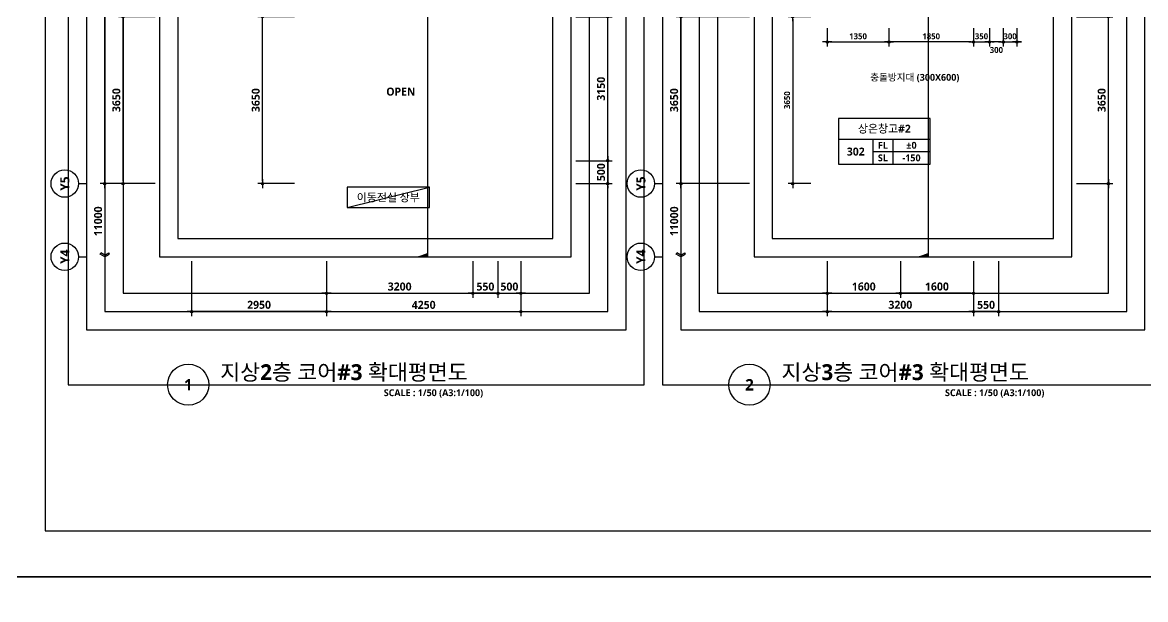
# Model space of a CAD drawing. Header units: millimetres. Extents: x -12482 to 126000, y 0 to 220200.
# Drawn here: x 42500 to 67062, y 58900 to 71525 of the extents above; entities that cross this region are included whole.
import ezdxf
from ezdxf.enums import TextEntityAlignment as Align

# ---------------------------------------------------------------- set-up
doc = ezdxf.new("R2010")
doc.units = ezdxf.units.MM
doc.header["$LTSCALE"] = 60
doc.linetypes.add('CEN', pattern=[62, 60, -1, 0, -1])
doc.layers.get('Defpoints').update_dxf_attribs({"color": 153})
for name, color, linetype in [('A-ANNO-DIM', 4, 'Continuous'), ('A-ANNO-GRA1', 7, 'Continuous'), ('A-ANNO-LEAD', 4, 'Continuous'), ('A-ANNO-TEXT1', 7, 'Continuous'), ('A-ANNO-TEXT2', 3, 'Continuous'), ('A-ANNO-TITL', 7, 'Continuous'), ('A-ST-AXIS-BUB', 7, 'Continuous'), ('A-ST-AXIS-DIM', 7, 'Continuous'), ('AA-MKXX', 3, 'Continuous'), ('AA-XXXX-TXT1', 2, 'Continuous')]:
    doc.layers.add(name, color=color, linetype=linetype)
for name, color, linetype, plot in [('Defpoint', 161, 'Continuous', False), ('G(그리드1)', 185, 'Continuous', False), ('G(그리드2)', 235, 'Continuous', False)]:
    doc.layers.add(name, color=color, linetype=linetype, plot=plot)
doc.styles.add('2020음성 1차', font='NanumGothicBold.ttf')
doc.styles.add('SH_나눔', font='')
doc.styles.add('SH_진천_나눔', font='')
doc.styles.get('SH_나눔').set_extended_font_data('NanumGothic', bold=True)
doc.styles.get('SH_진천_나눔').set_extended_font_data('NanumGothic', bold=True)
doc.dimstyles.new('SHP 50', dxfattribs={"dimscale": 50, "dimtxt": 3.5, "dimasz": 1, "dimexe": 2, "dimexo": 2, "dimgap": 1, "dimtad": 1, "dimdec": 0, "dimzin": 0, "dimdsep": 46, "dimtxsty": 'SH_진천_나눔', "dimblk": 'DIMDOT', "dimcen": 0.09, "dimclrd": 256, "dimclre": 256, "dimclrt": 3, "dimadec": 0, "dimazin": 1, "dimtfac": 1, "dimtdec": 0, "dimtix": 1, "dimtmove": 2, "dimatfit": 0, "dimldrblk": 'DIMDOT', "dimfxl": 1, "dimtolj": 1, "dimtzin": 0, "dimlwd": -1, "dimlwe": -1, "dimarcsym": 0})
doc.dimstyles.new('SHP 50내부', dxfattribs={"dimscale": 50, "dimtxt": 2.6, "dimasz": 1, "dimexe": 2, "dimexo": 2, "dimgap": 1, "dimtad": 1, "dimdec": 0, "dimzin": 0, "dimdsep": 46, "dimtxsty": '2020음성 1차', "dimblk": 'DIMDOT', "dimcen": 0.09, "dimclrd": 256, "dimclre": 256, "dimclrt": 3, "dimadec": 0, "dimazin": 1, "dimtfac": 1, "dimtdec": 0, "dimtix": 1, "dimtmove": 2, "dimatfit": 0, "dimldrblk": 'DIMDOT', "dimfxl": 1, "dimtolj": 1, "dimtzin": 0, "dimlwd": -1, "dimlwe": -1, "dimarcsym": 0})

# ---------------------------------------------------------------- blocks, each defined once
blk = doc.blocks.new('*U13165')
at = {"layer": 'A-ANNO-TITL'}
blk.add_line((0, 0), (6250, 0), dxfattribs=at)
blk.add_circle((-450, 0), 450, dxfattribs=at)
at = {"layer": 'AA-XXXX-TXT1', "style": 'SH_진천_나눔'}
blk.add_attdef('DWG.TITLE', (250, 100), '', height=350, dxfattribs=at)
at = {"layer": 'AA-XXXX-TXT1', "color": 7, "style": 'SH_진천_나눔'}
blk.add_attdef('NO1', text='', height=300, dxfattribs=at).set_placement((-450, 0), align=Align.MIDDLE)
at = {"layer": 'AA-XXXX-TXT1', "style": 'SH_진천_나눔'}
blk.add_attdef('SCALE', text='', height=150, dxfattribs=at).set_placement((6000, -100), align=Align.TOP_RIGHT)
blk = doc.blocks.new('DIMDOT')
at = {"color": 0}
blk.add_line((-2, 0), (2, 0), dxfattribs=at)
for radius in [0.5, 0.25]:
    blk.add_circle((0, 0), radius, dxfattribs=at)
blk = doc.blocks.new('*D17192')
at = {"layer": 'A-ST-AXIS-DIM'}
for p, q in [((45400, 80500), (44200, 80500)), ((44300, 68050), (44300, 80450)), ((45400, 68000), (44200, 68000))]:
    blk.add_line(p, q, dxfattribs=at)
at = {"layer": 'Defpoints', "color": 0}
for p in [(44300, 80500), (45500, 80500), (45500, 68000)]:
    blk.add_point(p, dxfattribs=at)
at = {"layer": 'A-ST-AXIS-DIM', "linetype": 'ByBlock', "xscale": 50, "yscale": 50, "zscale": 50}
for p, rotation in [((44300, 80500), 90), ((44300, 68000), 270)]:
    blk.add_blockref('DIMDOT', p, dxfattribs=dict(at, rotation=rotation))
at = {"layer": 'A-ST-AXIS-DIM', "color": 3, "insert": (44154, 74250), "char_height": 175, "attachment_point": 5, "rotation": 90, "style": 'SH_진천_나눔'}
blk.add_mtext('\\A1;12500', dxfattribs=at)
blk = doc.blocks.new('A-ST-AXIS-BUB-1')
at = {"layer": 'A-ST-AXIS-BUB'}
blk.add_line((0, 350), (0, 0), dxfattribs=at)
blk.add_circle((0, 950), 600, dxfattribs=at)
blk = doc.blocks.new('arrow1')
at = {"color": 0}
for p, q in [((0, 0), (0.29, 0.5)), ((0, 0), (0.29, -0.5)), ((0.16, 0), (0.41, 0.43)), ((0.16, 0), (0.41, -0.43)), ((0.29, 0.5), (0.41, 0.43)), ((0.29, -0.5), (0.41, -0.43))]:
    blk.add_line(p, q, dxfattribs=at)
blk = doc.blocks.new('*D17195')
at = {"layer": 'A-ST-AXIS-DIM'}
for p, q in [((45400, 71650), (44600, 71650)), ((44700, 68050), (44700, 71600)), ((45400, 68000), (44600, 68000))]:
    blk.add_line(p, q, dxfattribs=at)
at = {"layer": 'Defpoints', "color": 0}
for p in [(44700, 71650), (45500, 71650), (45500, 68000)]:
    blk.add_point(p, dxfattribs=at)
at = {"layer": 'A-ST-AXIS-DIM', "linetype": 'ByBlock', "xscale": 50, "yscale": 50, "zscale": 50}
for p, rotation in [((44700, 71650), 90), ((44700, 68000), 270)]:
    blk.add_blockref('DIMDOT', p, dxfattribs=dict(at, rotation=rotation))
at = {"layer": 'A-ST-AXIS-DIM', "color": 3, "insert": (44553, 69825), "char_height": 175, "attachment_point": 5, "rotation": 90, "style": 'SH_진천_나눔'}
blk.add_mtext('\\A1;3650', dxfattribs=at)
blk = doc.blocks.new('*D17202')
at = {"layer": 'A-ST-AXIS-DIM'}
for p, q in [((58400, 71650), (56800, 71650)), ((56900, 68050), (56900, 71600)), ((58400, 68000), (56800, 68000))]:
    blk.add_line(p, q, dxfattribs=at)
at = {"layer": 'Defpoints', "color": 0}
for p in [(56900, 71650), (58500, 71650), (58500, 68000)]:
    blk.add_point(p, dxfattribs=at)
at = {"layer": 'A-ST-AXIS-DIM', "linetype": 'ByBlock', "xscale": 50, "yscale": 50, "zscale": 50}
for p, rotation in [((56900, 71650), 90), ((56900, 68000), 270)]:
    blk.add_blockref('DIMDOT', p, dxfattribs=dict(at, rotation=rotation))
at = {"layer": 'A-ST-AXIS-DIM', "color": 3, "insert": (56753, 69825), "char_height": 175, "attachment_point": 5, "rotation": 90, "style": 'SH_진천_나눔'}
blk.add_mtext('\\A1;3650', dxfattribs=at)
blk = doc.blocks.new('*D18084')
at = {"layer": 'A-ST-AXIS-DIM'}
for p, q in [((49150, 66300), (49150, 65100)), ((53400, 66300), (53400, 65100)), ((49200, 65200), (53350, 65200))]:
    blk.add_line(p, q, dxfattribs=at)
at = {"layer": 'Defpoints', "color": 0}
for p in [(49150, 66400), (53400, 66400), (53400, 65200)]:
    blk.add_point(p, dxfattribs=at)
at = {"layer": 'A-ST-AXIS-DIM', "linetype": 'ByBlock', "xscale": 50, "yscale": 50, "zscale": 50, "rotation": 180}
blk.add_blockref('DIMDOT', (49150, 65200), dxfattribs=at)
at = {"layer": 'A-ST-AXIS-DIM', "linetype": 'ByBlock', "xscale": 50, "yscale": 50, "zscale": 50}
blk.add_blockref('DIMDOT', (53400, 65200), dxfattribs=at)
at = {"layer": 'A-ST-AXIS-DIM', "color": 3, "insert": (51275, 65346), "char_height": 175, "attachment_point": 5, "style": 'SH_진천_나눔'}
blk.add_mtext('\\A1;4250', dxfattribs=at)
blk = doc.blocks.new('*D18085')
at = {"layer": 'A-ST-AXIS-DIM'}
for p, q in [((46200, 66300), (46200, 65100)), ((49150, 66300), (49150, 65100)), ((49100, 65200), (46250, 65200))]:
    blk.add_line(p, q, dxfattribs=at)
at = {"layer": 'Defpoints', "color": 0}
for p in [(46200, 66400), (49150, 66400), (46200, 65200)]:
    blk.add_point(p, dxfattribs=at)
at = {"layer": 'A-ST-AXIS-DIM', "linetype": 'ByBlock', "xscale": 50, "yscale": 50, "zscale": 50, "rotation": 180}
blk.add_blockref('DIMDOT', (46200, 65200), dxfattribs=at)
at = {"layer": 'A-ST-AXIS-DIM', "linetype": 'ByBlock', "xscale": 50, "yscale": 50, "zscale": 50}
blk.add_blockref('DIMDOT', (49150, 65200), dxfattribs=at)
at = {"layer": 'A-ST-AXIS-DIM', "color": 3, "insert": (47675, 65347), "char_height": 175, "attachment_point": 5, "style": 'SH_진천_나눔'}
blk.add_mtext('\\A1;2950', dxfattribs=at)
blk = doc.blocks.new('*D18086')
at = {"layer": 'A-ST-AXIS-DIM'}
for p, q in [((52900, 66300), (52900, 65500)), ((53400, 66300), (53400, 65500)), ((52850, 65600), (52800, 65600)), ((52900, 65600), (53400, 65600)), ((53450, 65600), (53500, 65600))]:
    blk.add_line(p, q, dxfattribs=at)
at = {"layer": 'Defpoints', "color": 0}
for p in [(52900, 66400), (53400, 66400), (53400, 65600)]:
    blk.add_point(p, dxfattribs=at)
at = {"layer": 'A-ST-AXIS-DIM', "linetype": 'ByBlock', "xscale": 50, "yscale": 50, "zscale": 50}
blk.add_blockref('DIMDOT', (52900, 65600), dxfattribs=at)
at = {"layer": 'A-ST-AXIS-DIM', "linetype": 'ByBlock', "xscale": 50, "yscale": 50, "zscale": 50, "rotation": 180}
blk.add_blockref('DIMDOT', (53400, 65600), dxfattribs=at)
at = {"layer": 'A-ST-AXIS-DIM', "color": 3, "insert": (53150, 65746), "char_height": 175, "attachment_point": 5, "style": 'SH_진천_나눔'}
blk.add_mtext('\\A1;500', dxfattribs=at)
blk = doc.blocks.new('*D18087')
at = {"layer": 'A-ST-AXIS-DIM'}
for p, q in [((49150, 66300), (49150, 65500)), ((52350, 66300), (52350, 65500)), ((49200, 65600), (52300, 65600))]:
    blk.add_line(p, q, dxfattribs=at)
at = {"layer": 'Defpoints', "color": 0}
for p in [(49150, 66400), (52350, 66400), (52350, 65600)]:
    blk.add_point(p, dxfattribs=at)
at = {"layer": 'A-ST-AXIS-DIM', "linetype": 'ByBlock', "xscale": 50, "yscale": 50, "zscale": 50, "rotation": 180}
blk.add_blockref('DIMDOT', (49150, 65600), dxfattribs=at)
at = {"layer": 'A-ST-AXIS-DIM', "linetype": 'ByBlock', "xscale": 50, "yscale": 50, "zscale": 50}
blk.add_blockref('DIMDOT', (52350, 65600), dxfattribs=at)
at = {"layer": 'A-ST-AXIS-DIM', "color": 3, "insert": (50750, 65747), "char_height": 175, "attachment_point": 5, "style": 'SH_진천_나눔'}
blk.add_mtext('\\A1;3200', dxfattribs=at)
blk = doc.blocks.new('*D18106')
at = {"layer": 'A-ST-AXIS-DIM'}
for p, q in [((54600, 71650), (55400, 71650)), ((55300, 68550), (55300, 71600)), ((54600, 68500), (55400, 68500))]:
    blk.add_line(p, q, dxfattribs=at)
at = {"layer": 'Defpoints', "color": 0}
for p in [(54500, 71650), (55300, 71650), (54500, 68500)]:
    blk.add_point(p, dxfattribs=at)
at = {"layer": 'A-ST-AXIS-DIM', "linetype": 'ByBlock', "xscale": 50, "yscale": 50, "zscale": 50}
for p, rotation in [((55300, 71650), 90), ((55300, 68500), 270)]:
    blk.add_blockref('DIMDOT', p, dxfattribs=dict(at, rotation=rotation))
at = {"layer": 'A-ST-AXIS-DIM', "color": 3, "insert": (55153, 70075), "char_height": 175, "attachment_point": 5, "rotation": 90, "style": 'SH_진천_나눔'}
blk.add_mtext('\\A1;3150', dxfattribs=at)
blk = doc.blocks.new('*D18107')
at = {"layer": 'A-ST-AXIS-DIM'}
for p, q in [((55300, 68550), (55300, 68600)), ((54600, 68500), (55400, 68500)), ((55300, 68500), (55300, 68000)), ((54600, 68000), (55400, 68000)), ((55300, 67950), (55300, 67900))]:
    blk.add_line(p, q, dxfattribs=at)
at = {"layer": 'Defpoints', "color": 0}
for p in [(54500, 68500), (54500, 68000), (55300, 68000)]:
    blk.add_point(p, dxfattribs=at)
at = {"layer": 'A-ST-AXIS-DIM', "linetype": 'ByBlock', "xscale": 50, "yscale": 50, "zscale": 50}
for p, rotation in [((55300, 68500), 270), ((55300, 68000), 90)]:
    blk.add_blockref('DIMDOT', p, dxfattribs=dict(at, rotation=rotation))
at = {"layer": 'A-ST-AXIS-DIM', "color": 3, "insert": (55154, 68250), "char_height": 175, "attachment_point": 5, "rotation": 90, "style": 'SH_진천_나눔'}
blk.add_mtext('\\A1;500', dxfattribs=at)
blk = doc.blocks.new('*D18112')
at = {"layer": 'A-ST-AXIS-DIM'}
for p, q in [((48450, 71650), (47650, 71650)), ((47750, 68050), (47750, 71600)), ((48450, 68000), (47650, 68000))]:
    blk.add_line(p, q, dxfattribs=at)
at = {"layer": 'Defpoints', "color": 0}
for p in [(47750, 71650), (48550, 71650), (48550, 68000)]:
    blk.add_point(p, dxfattribs=at)
at = {"layer": 'A-ST-AXIS-DIM', "linetype": 'ByBlock', "xscale": 50, "yscale": 50, "zscale": 50}
for p, rotation in [((47750, 71650), 90), ((47750, 68000), 270)]:
    blk.add_blockref('DIMDOT', p, dxfattribs=dict(at, rotation=rotation))
at = {"layer": 'A-ST-AXIS-DIM', "color": 3, "insert": (47603, 69825), "char_height": 175, "attachment_point": 5, "rotation": 90, "style": 'SH_진천_나눔'}
blk.add_mtext('\\A1;3650', dxfattribs=at)
blk = doc.blocks.new('G$C9D92D8A7')
at = {"layer": 'A-ANNO-GRA1'}
for p, q in [((0, 11), (40, 11)), ((15, 11), (15, 0)), ((23.75, 11), (23.75, 0)), ((15, 5.5), (40, 5.5))]:
    blk.add_line(p, q, dxfattribs=at)
blk.add_lwpolyline([(0, 20), (0, 0), (40, 0), (40, 20)], close=True, dxfattribs=at)
at = {"style": '2020음성 1차'}
for tag, height, p in [('실명', 3.5, (20, 15.5)), ('마감레벨', 3, (31.875, 8.25)), ('실번호', 3.5, (7.5, 5.5)), ('구조레벨', 3, (31.875, 2.75))]:
    blk.add_attdef(tag, text='', height=height, dxfattribs=at).set_placement(p, align=Align.MIDDLE_CENTER)
at = {"layer": 'A-ANNO-TEXT1', "style": 'SH_나눔'}
for s, p in [('FL', (19.375, 8.25)), ('SL', (19.375, 2.75))]:
    blk.add_text(s, height=3, dxfattribs=at).set_placement(p, align=Align.MIDDLE)
blk = doc.blocks.new('*D18165')
at = {"layer": 'A-ST-AXIS-DIM'}
for p, q in [((65550, 71650), (66350, 71650)), ((66250, 68050), (66250, 71600)), ((65550, 68000), (66350, 68000))]:
    blk.add_line(p, q, dxfattribs=at)
at = {"layer": 'Defpoints', "color": 0}
for p in [(65450, 71650), (66250, 71650), (65450, 68000)]:
    blk.add_point(p, dxfattribs=at)
at = {"layer": 'A-ST-AXIS-DIM', "linetype": 'ByBlock', "xscale": 50, "yscale": 50, "zscale": 50}
for p, rotation in [((66250, 71650), 90), ((66250, 68000), 270)]:
    blk.add_blockref('DIMDOT', p, dxfattribs=dict(at, rotation=rotation))
at = {"layer": 'A-ST-AXIS-DIM', "color": 3, "insert": (66103, 69825), "char_height": 175, "attachment_point": 5, "rotation": 90, "style": 'SH_진천_나눔'}
blk.add_mtext('\\A1;3650', dxfattribs=at)
blk = doc.blocks.new('*D18176')
at = {"layer": 'A-ST-AXIS-DIM'}
for p, q in [((60100, 66300), (60100, 65100)), ((63300, 66300), (63300, 65100)), ((60150, 65200), (63250, 65200))]:
    blk.add_line(p, q, dxfattribs=at)
at = {"layer": 'Defpoints', "color": 0}
for p in [(60100, 66400), (63300, 66400), (63300, 65200)]:
    blk.add_point(p, dxfattribs=at)
at = {"layer": 'A-ST-AXIS-DIM', "linetype": 'ByBlock', "xscale": 50, "yscale": 50, "zscale": 50, "rotation": 180}
blk.add_blockref('DIMDOT', (60100, 65200), dxfattribs=at)
at = {"layer": 'A-ST-AXIS-DIM', "linetype": 'ByBlock', "xscale": 50, "yscale": 50, "zscale": 50}
blk.add_blockref('DIMDOT', (63300, 65200), dxfattribs=at)
at = {"layer": 'A-ST-AXIS-DIM', "color": 3, "insert": (61700, 65347), "char_height": 175, "attachment_point": 5, "style": 'SH_진천_나눔'}
blk.add_mtext('\\A1;3200', dxfattribs=at)
blk = doc.blocks.new('*D18177')
at = {"layer": 'A-ST-AXIS-DIM'}
for p, q in [((60100, 66300), (60100, 65500)), ((61700, 66300), (61700, 65500)), ((60150, 65600), (61650, 65600))]:
    blk.add_line(p, q, dxfattribs=at)
at = {"layer": 'Defpoints', "color": 0}
for p in [(60100, 66400), (61700, 66400), (61700, 65600)]:
    blk.add_point(p, dxfattribs=at)
at = {"layer": 'A-ST-AXIS-DIM', "linetype": 'ByBlock', "xscale": 50, "yscale": 50, "zscale": 50, "rotation": 180}
blk.add_blockref('DIMDOT', (60100, 65600), dxfattribs=at)
at = {"layer": 'A-ST-AXIS-DIM', "linetype": 'ByBlock', "xscale": 50, "yscale": 50, "zscale": 50}
blk.add_blockref('DIMDOT', (61700, 65600), dxfattribs=at)
at = {"layer": 'A-ST-AXIS-DIM', "color": 3, "insert": (60900, 65747), "char_height": 175, "attachment_point": 5, "style": 'SH_진천_나눔'}
blk.add_mtext('\\A1;1600', dxfattribs=at)
blk = doc.blocks.new('*D18181')
at = {"layer": 'A-ST-AXIS-DIM'}
for p, q in [((61700, 66300), (61700, 65500)), ((63300, 66300), (63300, 65500)), ((63250, 65600), (61750, 65600))]:
    blk.add_line(p, q, dxfattribs=at)
at = {"layer": 'Defpoints', "color": 0}
for p in [(61700, 66400), (63300, 66400), (61700, 65600)]:
    blk.add_point(p, dxfattribs=at)
at = {"layer": 'A-ST-AXIS-DIM', "linetype": 'ByBlock', "xscale": 50, "yscale": 50, "zscale": 50, "rotation": 180}
blk.add_blockref('DIMDOT', (61700, 65600), dxfattribs=at)
at = {"layer": 'A-ST-AXIS-DIM', "linetype": 'ByBlock', "xscale": 50, "yscale": 50, "zscale": 50}
blk.add_blockref('DIMDOT', (63300, 65600), dxfattribs=at)
at = {"layer": 'A-ST-AXIS-DIM', "color": 3, "insert": (62500, 65747), "char_height": 175, "attachment_point": 5, "style": 'SH_진천_나눔'}
blk.add_mtext('\\A1;1600', dxfattribs=at)
blk = doc.blocks.new('*D18182')
at = {"layer": 'A-ST-AXIS-DIM'}
for p, q in [((63300, 66300), (63300, 65100)), ((63850, 66300), (63850, 65100)), ((63800, 65200), (63350, 65200))]:
    blk.add_line(p, q, dxfattribs=at)
at = {"layer": 'Defpoints', "color": 0}
for p in [(63300, 66400), (63850, 66400), (63300, 65200)]:
    blk.add_point(p, dxfattribs=at)
at = {"layer": 'A-ST-AXIS-DIM', "linetype": 'ByBlock', "xscale": 50, "yscale": 50, "zscale": 50, "rotation": 180}
blk.add_blockref('DIMDOT', (63300, 65200), dxfattribs=at)
at = {"layer": 'A-ST-AXIS-DIM', "linetype": 'ByBlock', "xscale": 50, "yscale": 50, "zscale": 50}
blk.add_blockref('DIMDOT', (63850, 65200), dxfattribs=at)
at = {"layer": 'A-ST-AXIS-DIM', "color": 3, "insert": (63575, 65346), "char_height": 175, "attachment_point": 5, "style": 'SH_진천_나눔'}
blk.add_mtext('\\A1;550', dxfattribs=at)
blk = doc.blocks.new('*U15082')
at = {"layer": 'AA-MKXX'}
blk.add_hatch(color=256, dxfattribs=at).paths.add_polyline_path([(48000, 600), (47790, 0), (48000, 0)])
at = {"layer": 'AA-MKXX', "linetype": 'CEN', "ltscale": 300}
blk.add_line((900, 0), (48000, 0), dxfattribs=at)
at = {"layer": 'AA-MKXX'}
blk.add_lwpolyline([(48000, 0), (48000, 600), (47790, 0)], close=True, dxfattribs=at)
blk = doc.blocks.new('*D20750')
at = {"layer": 'A-ST-AXIS-DIM'}
for p, q in [((52350, 66300), (52350, 65500)), ((52900, 66300), (52900, 65500)), ((52850, 65600), (52400, 65600))]:
    blk.add_line(p, q, dxfattribs=at)
at = {"layer": 'Defpoints', "color": 0}
for p in [(52350, 66400), (52900, 66400), (52350, 65600)]:
    blk.add_point(p, dxfattribs=at)
at = {"layer": 'A-ST-AXIS-DIM', "linetype": 'ByBlock', "xscale": 50, "yscale": 50, "zscale": 50, "rotation": 180}
blk.add_blockref('DIMDOT', (52350, 65600), dxfattribs=at)
at = {"layer": 'A-ST-AXIS-DIM', "linetype": 'ByBlock', "xscale": 50, "yscale": 50, "zscale": 50}
blk.add_blockref('DIMDOT', (52900, 65600), dxfattribs=at)
at = {"layer": 'A-ST-AXIS-DIM', "color": 3, "insert": (52625, 65746), "char_height": 175, "attachment_point": 5, "style": 'SH_진천_나눔'}
blk.add_mtext('\\A1;550', dxfattribs=at)
blk = doc.blocks.new('*D20752')
at = {"layer": 'A-ANNO-DIM'}
for p, q in [((60100, 71400), (60100, 71000)), ((61450, 71400), (61450, 71000)), ((60150, 71100), (61400, 71100))]:
    blk.add_line(p, q, dxfattribs=at)
at = {"layer": 'Defpoints', "color": 0}
for p in [(60100, 71500), (61450, 71500), (61450, 71100)]:
    blk.add_point(p, dxfattribs=at)
at = {"layer": 'A-ANNO-DIM', "linetype": 'ByBlock', "xscale": 50, "yscale": 50, "zscale": 50, "rotation": 180}
blk.add_blockref('DIMDOT', (60100, 71100), dxfattribs=at)
at = {"layer": 'A-ANNO-DIM', "linetype": 'ByBlock', "xscale": 50, "yscale": 50, "zscale": 50}
blk.add_blockref('DIMDOT', (61450, 71100), dxfattribs=at)
at = {"layer": 'A-ANNO-DIM', "color": 3, "insert": (60775, 71222), "char_height": 130, "attachment_point": 5, "style": '2020음성 1차'}
blk.add_mtext('\\A1;1350', dxfattribs=at)
blk = doc.blocks.new('*D20760')
at = {"layer": 'A-ANNO-DIM'}
for p, q in [((59745, 71650), (59245, 71650)), ((59345, 71600), (59345, 68050)), ((59745, 68000), (59245, 68000))]:
    blk.add_line(p, q, dxfattribs=at)
at = {"layer": 'Defpoints', "color": 0}
for p in [(59845, 71650), (59345, 68000), (59845, 68000)]:
    blk.add_point(p, dxfattribs=at)
at = {"layer": 'A-ANNO-DIM', "linetype": 'ByBlock', "xscale": 50, "yscale": 50, "zscale": 50}
for p, rotation in [((59345, 71650), 90), ((59345, 68000), 270)]:
    blk.add_blockref('DIMDOT', p, dxfattribs=dict(at, rotation=rotation))
at = {"layer": 'A-ANNO-DIM', "color": 3, "insert": (59224, 69825), "char_height": 130, "attachment_point": 5, "rotation": 90, "style": '2020음성 1차'}
blk.add_mtext('\\A1;3650', dxfattribs=at)
blk = doc.blocks.new('*D20769')
at = {"layer": 'A-ANNO-DIM'}
for p, q in [((61450, 71400), (61450, 71000)), ((63300, 71400), (63300, 71000)), ((63250, 71100), (61500, 71100))]:
    blk.add_line(p, q, dxfattribs=at)
at = {"layer": 'Defpoints', "color": 0}
for p in [(61450, 71500), (63300, 71500), (61450, 71100)]:
    blk.add_point(p, dxfattribs=at)
at = {"layer": 'A-ANNO-DIM', "linetype": 'ByBlock', "xscale": 50, "yscale": 50, "zscale": 50, "rotation": 180}
blk.add_blockref('DIMDOT', (61450, 71100), dxfattribs=at)
at = {"layer": 'A-ANNO-DIM', "linetype": 'ByBlock', "xscale": 50, "yscale": 50, "zscale": 50}
blk.add_blockref('DIMDOT', (63300, 71100), dxfattribs=at)
at = {"layer": 'A-ANNO-DIM', "color": 3, "insert": (62375, 71222), "char_height": 130, "attachment_point": 5, "style": '2020음성 1차'}
blk.add_mtext('\\A1;1850', dxfattribs=at)
blk = doc.blocks.new('*D20771')
at = {"layer": 'A-ANNO-DIM'}
for p, q in [((63300, 71400), (63300, 71000)), ((63650, 71400), (63650, 71000)), ((63250, 71100), (63200, 71100)), ((63300, 71100), (63650, 71100)), ((63700, 71100), (63750, 71100))]:
    blk.add_line(p, q, dxfattribs=at)
at = {"layer": 'Defpoints', "color": 0}
for p in [(63300, 71500), (63650, 71500), (63650, 71100)]:
    blk.add_point(p, dxfattribs=at)
at = {"layer": 'A-ANNO-DIM', "linetype": 'ByBlock', "xscale": 50, "yscale": 50, "zscale": 50}
blk.add_blockref('DIMDOT', (63300, 71100), dxfattribs=at)
at = {"layer": 'A-ANNO-DIM', "linetype": 'ByBlock', "xscale": 50, "yscale": 50, "zscale": 50, "rotation": 180}
blk.add_blockref('DIMDOT', (63650, 71100), dxfattribs=at)
at = {"layer": 'A-ANNO-DIM', "color": 3, "insert": (63475, 71222), "char_height": 130, "attachment_point": 5, "style": '2020음성 1차'}
blk.add_mtext('\\A1;350', dxfattribs=at)
blk = doc.blocks.new('*D20772')
at = {"layer": 'A-ANNO-DIM'}
for p, q in [((63650, 71400), (63650, 71000)), ((63950, 71400), (63950, 71000)), ((63900, 71100), (63700, 71100))]:
    blk.add_line(p, q, dxfattribs=at)
at = {"layer": 'Defpoints', "color": 0}
for p in [(63650, 71500), (63950, 71500), (63650, 71100)]:
    blk.add_point(p, dxfattribs=at)
at = {"layer": 'A-ANNO-DIM', "linetype": 'ByBlock', "xscale": 50, "yscale": 50, "zscale": 50, "rotation": 180}
blk.add_blockref('DIMDOT', (63650, 71100), dxfattribs=at)
at = {"layer": 'A-ANNO-DIM', "linetype": 'ByBlock', "xscale": 50, "yscale": 50, "zscale": 50}
blk.add_blockref('DIMDOT', (63950, 71100), dxfattribs=at)
at = {"layer": 'A-ANNO-DIM', "color": 3, "insert": (63800, 70922), "char_height": 130, "attachment_point": 5, "style": '2020음성 1차'}
blk.add_mtext('\\A1;300', dxfattribs=at)
blk = doc.blocks.new('*D20773')
at = {"layer": 'A-ANNO-DIM'}
for p, q in [((63950, 71400), (63950, 71000)), ((64250, 71400), (64250, 71000)), ((63900, 71100), (63850, 71100)), ((63950, 71100), (64250, 71100)), ((64300, 71100), (64350, 71100))]:
    blk.add_line(p, q, dxfattribs=at)
at = {"layer": 'Defpoints', "color": 0}
for p in [(63950, 71500), (64250, 71500), (64250, 71100)]:
    blk.add_point(p, dxfattribs=at)
at = {"layer": 'A-ANNO-DIM', "linetype": 'ByBlock', "xscale": 50, "yscale": 50, "zscale": 50}
blk.add_blockref('DIMDOT', (63950, 71100), dxfattribs=at)
at = {"layer": 'A-ANNO-DIM', "linetype": 'ByBlock', "xscale": 50, "yscale": 50, "zscale": 50, "rotation": 180}
blk.add_blockref('DIMDOT', (64250, 71100), dxfattribs=at)
at = {"layer": 'A-ANNO-DIM', "color": 3, "insert": (64100, 71222), "char_height": 130, "attachment_point": 5, "style": '2020음성 1차'}
blk.add_mtext('\\A1;300', dxfattribs=at)

msp = doc.modelspace()

# ---------------------------------------------------------------- linework, layer by layer
at = {"layer": 'A-ANNO-GRA1'}
msp.add_lwpolyline([(49600, 67475), (51400, 67475), (51400, 67925), (49600, 67925)], close=True, dxfattribs=at)
at = {"layer": 'A-ANNO-LEAD'}
msp.add_lwpolyline([(63647.1, 69861.6, 0, 37.5, 0), (63573.4, 69941, 0, 0, 0), (63190.6, 70342.1, 0, 0, 0), (63023.6, 70342.1, 0, 0, 0)], format="xyseb", dxfattribs=at)
at = {"layer": 'A-ST-AXIS-DIM'}
for p, q in [((45200, 68000), (44200, 68000)), ((44300, 67950), (44300, 66400)), ((58200, 68000), (56800, 68000)), ((56900, 67950), (56900, 66400))]:
    msp.add_line(p, q, dxfattribs=at)
at = {"layer": 'Defpoint'}
for points in [[(42000, 89100), (84000, 89100), (84000, 59400), (42000, 59400)], [(43000, 60400), (78500, 60400), (78500, 88100), (43000, 88100)], [(42000, 59400), (84000, 59400), (84000, 29700), (42000, 29700)]]:
    msp.add_lwpolyline(points, close=True, dxfattribs=at)
at = {"layer": 'G(그리드1)'}
msp.add_line((49600, 67475), (51400, 67925), dxfattribs=at)
for points in [[(56100, 84900), (43500, 84900), (43500, 63600), (56100, 63600)], [(67450, 84900), (56500, 84900), (56500, 63600), (67450, 63600)], [(55700, 84500), (43900, 84500), (43900, 64800), (55700, 64800)], [(67050, 84500), (56900, 84500), (56900, 64800), (67050, 64800)], [(55300, 84100), (44300, 84100), (44300, 65200), (55300, 65200)], [(66650, 84100), (57300, 84100), (57300, 65200), (66650, 65200)], [(54900, 83700), (44700, 83700), (44700, 65600), (54900, 65600)], [(66250, 83700), (57700, 83700), (57700, 65600), (66250, 65600)], [(54500, 82500), (45500, 82500), (45500, 66400), (54500, 66400)], [(65450, 82500), (58500, 82500), (58500, 66400), (65450, 66400)]]:
    msp.add_lwpolyline(points, close=True, dxfattribs=at)
at = {"layer": 'G(그리드2)'}
for points in [[(54100, 82100), (45900, 82100), (45900, 66800), (54100, 66800)], [(65050, 82100), (58900, 82100), (58900, 66800), (65050, 66800)]]:
    msp.add_lwpolyline(points, close=True, dxfattribs=at)

# ---------------------------------------------------------------- block references
at = {"xscale": -0.3333333333333333, "yscale": 0.3333333333333333, "zscale": 0.3333333333333333, "rotation": 89.99999999999964}
for p in [(51361.5, 82400), (62311.5, 82400)]:
    msp.add_blockref('*U15082', p, dxfattribs=at)
ref = msp.add_blockref('*U13165', (46575, 63600))
ref.add_attrib('SCALE', 'SCALE : 1/50 (A3:1/100)', dxfattribs={"layer": 'A-ANNO-TITL', "height": 150, "style": 'SH_진천_나눔'}).set_placement((52575, 63500), align=Align.TOP_RIGHT)
ref.add_attrib('DWG.TITLE', '지상2층 코어#3 확대평면도', (46825, 63700), dxfattribs={"layer": 'A-ANNO-TITL', "height": 347.908, "style": 'SH_진천_나눔'})
ref.add_attrib('NO1', '1', dxfattribs={"layer": 'A-ANNO-TITL', "color": 7, "height": 250, "style": 'SH_진천_나눔'}).set_placement((46125, 63600), align=Align.MIDDLE)
ref = msp.add_blockref('*U13165', (58850, 63600))
ref.add_attrib('SCALE', 'SCALE : 1/50 (A3:1/100)', dxfattribs={"layer": 'A-ANNO-TITL', "height": 150, "style": 'SH_진천_나눔'}).set_placement((64850, 63500), align=Align.TOP_RIGHT)
ref.add_attrib('DWG.TITLE', '지상3층 코어#3 확대평면도', (59100, 63700), dxfattribs={"layer": 'A-ANNO-TITL', "height": 347.908, "style": 'SH_진천_나눔'})
ref.add_attrib('NO1', '2', dxfattribs={"layer": 'A-ANNO-TITL', "color": 7, "height": 250, "style": 'SH_진천_나눔'}).set_placement((58400, 63600), align=Align.MIDDLE)
at = {"layer": 'A-ANNO-TEXT1'}
ref = msp.add_blockref('G$C9D92D8A7', (60350, 68425), dxfattribs=dict(at, xscale=50, yscale=50, zscale=50))
ref.add_attrib('실명', '상온창고#2', dxfattribs={"layer": 'A-ANNO-TEXT2', "height": 175, "style": '2020음성 1차'}).set_placement((61350, 69200, 68666.7), align=Align.MIDDLE_CENTER)
ref.add_attrib('실번호', '302', dxfattribs={"layer": 'A-ANNO-TEXT2', "height": 175, "style": '2020음성 1차'}).set_placement((60725, 68700, 68666.7), align=Align.MIDDLE_CENTER)
ref.add_attrib('마감레벨', '%%p0', dxfattribs={"height": 150, "style": '2020음성 1차'}).set_placement((61943.8, 68837.5, 68666.7), align=Align.MIDDLE_CENTER)
ref.add_attrib('구조레벨', '-150', dxfattribs={"height": 150, "style": '2020음성 1차'}).set_placement((61943.8, 68562.5, 68666.7), align=Align.MIDDLE_CENTER)
at = {"layer": 'A-ST-AXIS-BUB', "xscale": 0.5, "yscale": 0.5, "zscale": 0.5, "rotation": 90}
for p in [(43900, 68000), (56500, 68000), (43900, 66400), (56500, 66400)]:
    msp.add_blockref('A-ST-AXIS-BUB-1', p, dxfattribs=at)
at = {"layer": 'A-ST-AXIS-DIM'}
for name, p, xscale, yscale, zscale, rotation in [('DIMDOT', (44300, 68000), 50, 50, 50, 90), ('DIMDOT', (56900, 68000), 50, 50, 50, 90), ('arrow1', (44300, 66400), -200, 200, 200, 269.9999999999856), ('arrow1', (56900, 66400), -200, 200, 200, 269.9999999999856)]:
    msp.add_blockref(name, p, dxfattribs=dict(at, xscale=xscale, yscale=yscale, zscale=zscale, rotation=rotation))

# ---------------------------------------------------------------- texts
at = {"layer": 'A-ANNO-TEXT1', "style": '2020음성 1차'}
msp.add_text('충돌방지대 (300X600)', height=150, dxfattribs=at).set_placement((62990.6, 70324.3), align=Align.MIDDLE_RIGHT)
at = {"layer": 'A-ANNO-TEXT1', "style": 'SH_진천_나눔'}
msp.add_text('OPEN', height=175, dxfattribs=at).set_placement((50775, 70012.5), align=Align.MIDDLE)
for s, p in [('Y5', (43425, 68000)), ('Y5', (56025, 68000)), ('Y4', (43425, 66400)), ('Y4', (56025, 66400))]:
    msp.add_text(s, height=200, rotation=90, dxfattribs=at).set_placement(p, align=Align.MIDDLE_CENTER)
at = {"layer": 'A-ANNO-TEXT2', "style": 'SH_진천_나눔'}
msp.add_text('이동전실 상부', height=175, dxfattribs=at).set_placement((50500, 67700), align=Align.MIDDLE)
at = {"layer": 'A-ST-AXIS-DIM', "color": 3, "char_height": 175, "attachment_point": 5, "rotation": 90, "style": 'SH_진천_나눔'}
for insert in [(44154, 67175), (56754, 67175)]:
    msp.add_mtext('\\A1;11000', dxfattribs=dict(at, insert=insert))

# ---------------------------------------------------------------- dimensions: what is measured, and where the dimension line sits
at = {"layer": 'A-ANNO-DIM'}
for base, p1, p2, angle, picture, middle in [((59345.5, 68000, 103000), (59845.5, 71650, 103000), (59845.5, 68000, 103000), 270, '*D20760', (59223.8, 69825, 103000)), ((61450, 71100, 103000), (63300, 71500, 103000), (61450, 71500, 103000), 180, '*D20769', (62375, 71221.7, 103000))]:
    dim = msp.add_linear_dim(base=base, p1=p1, p2=p2, angle=angle, dimstyle='SHP 50내부', override={"dimtxsty": '2020음성 1차', "dimldrblk": 'DIMDOT'}, dxfattribs=at)
    dim.commit()
    dim.dimension.update_dxf_attribs({"geometry": picture, "text_midpoint": middle})
for base, p1, p2, picture, middle in [((61450, 71100, 103000), (60100, 71500, 103000), (61450, 71500, 103000), '*D20752', (60775, 71221.7, 103000)), ((63650, 71100, 103000), (63300, 71500, 103000), (63650, 71500, 103000), '*D20771', (63475, 71221.7, 103000)), ((64250, 71100, 103000), (63950, 71500, 103000), (64250, 71500, 103000), '*D20773', (64100, 71221.7, 103000))]:
    dim = msp.add_linear_dim(base=base, p1=p1, p2=p2, dimstyle='SHP 50내부', override={"dimtxsty": '2020음성 1차', "dimldrblk": 'DIMDOT'}, dxfattribs=at)
    dim.commit()
    dim.dimension.update_dxf_attribs({"geometry": picture, "text_midpoint": middle})
dim = msp.add_linear_dim(base=(63650, 71100, 103000), p1=(63950, 71500, 103000), p2=(63650, 71500, 103000), angle=180, dimstyle='SHP 50내부', override={"dimtxsty": '2020음성 1차', "dimldrblk": 'DIMDOT'}, dxfattribs=at)
dim.commit()
dim.dimension.update_dxf_attribs({"geometry": '*D20772', "text_midpoint": (63800, 70921.7, 103000), "dimtype": 160})
at = {"layer": 'A-ST-AXIS-DIM'}
for base, p1, p2, angle, picture, middle in [((44300, 80500), (45500, 68000), (45500, 80500), 90, '*D17192', (44153.6, 74250)), ((44700, 71650), (45500, 68000), (45500, 71650), 90, '*D17195', (44553.4, 69825)), ((56900, 71650), (58500, 68000), (58500, 71650), 90, '*D17202', (56753.4, 69825)), ((46200, 65200), (49150, 66400), (46200, 66400), 180, '*D18085', (47675, 65346.6)), ((52350, 65600), (52900, 66400), (52350, 66400), 180, '*D20750', (52625, 65746.2)), ((61700, 65600), (63300, 66400), (61700, 66400), 180, '*D18181', (62500, 65746.6)), ((63300, 65200), (63850, 66400), (63300, 66400), 180, '*D18182', (63575, 65346.2))]:
    dim = msp.add_linear_dim(base=base, p1=p1, p2=p2, angle=angle, dimstyle='SHP 50', dxfattribs=at)
    dim.commit()
    dim.dimension.update_dxf_attribs({"geometry": picture, "text_midpoint": middle})
for base, p1, p2, angle, picture, middle in [((47750, 71650), (48550, 68000), (48550, 71650), 270, '*D18112', (47603.4, 69825)), ((55300, 71650), (54500, 68500), (54500, 71650), 270, '*D18106', (55153.4, 70075)), ((66250, 71650), (65450, 68000), (65450, 71650), 270, '*D18165', (66103.4, 69825)), ((55300, 68000), (54500, 68500), (54500, 68000), 90, '*D18107', (55153.8, 68250))]:
    dim = msp.add_linear_dim(base=base, p1=p1, p2=p2, angle=angle, dimstyle='SHP 50', override={"dimtxsty": 'SH_진천_나눔', "dimldrblk": 'DIMDOT'}, dxfattribs=at)
    dim.commit()
    dim.dimension.update_dxf_attribs({"geometry": picture, "text_midpoint": middle})
for base, p1, p2, picture, middle in [((53400, 65200), (49150, 66400), (53400, 66400), '*D18084', (51275, 65346.4)), ((52350, 65600), (49150, 66400), (52350, 66400), '*D18087', (50750, 65746.6)), ((53400, 65600), (52900, 66400), (53400, 66400), '*D18086', (53150, 65746.2)), ((63300, 65200), (60100, 66400), (63300, 66400), '*D18176', (61700, 65346.6)), ((61700, 65600), (60100, 66400), (61700, 66400), '*D18177', (60900, 65746.6))]:
    dim = msp.add_linear_dim(base=base, p1=p1, p2=p2, dimstyle='SHP 50', dxfattribs=at)
    dim.commit()
    dim.dimension.update_dxf_attribs({"geometry": picture, "text_midpoint": middle})

doc.saveas('drawing.dxf')
